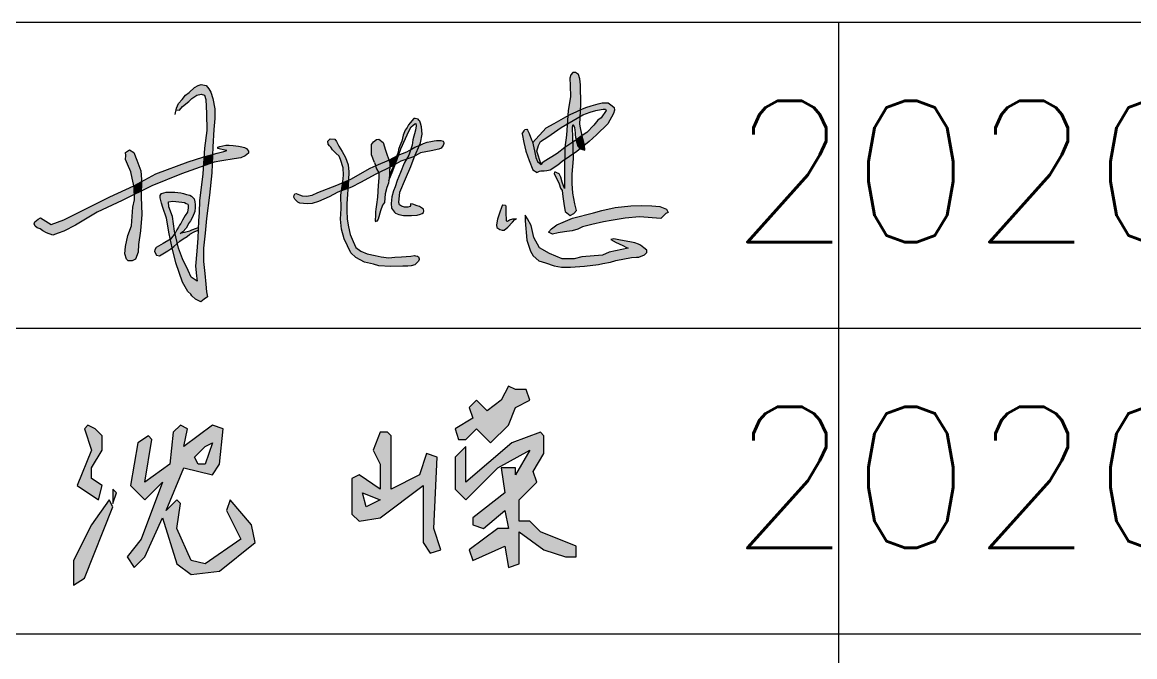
# Model space of a CAD drawing. Header units: millimetres. Extents: x 866309 to 879639, y 39442 to 44891.
# Drawn here: x 871962.21 to 871985.86, y 39487.64 to 39501.13 of the extents above; entities that cross this region are included whole.
import ezdxf
from ezdxf.enums import TextEntityAlignment as Align

# ---------------------------------------------------------------- set-up
doc = ezdxf.new("R2010")
doc.units = ezdxf.units.MM
doc.header["$LTSCALE"] = 1000
doc.header["$MEASUREMENT"] = 0
doc.layers.add('HATCH', color=8, linetype='Continuous')
doc.styles.add('ECEC_TQ', font='txt_l.shx', dxfattribs={"bigfont": 'hztxt_l.shx'})

msp = doc.modelspace()

# ---------------------------------------------------------------- hatches: boundary and pattern name
at = {"linetype": 'Continuous'}
h = msp.add_hatch(color=256, dxfattribs=at)
h.paths.add_polyline_path([(871970.733, 39491.279), (871970.733, 39490.069), (871970.884, 39489.842), (871971.111, 39489.917), (871970.96, 39490.371), (871971.035, 39491.884), (871970.808, 39491.959), (871970.657, 39491.506), (871970.052, 39491.203), (871970.052, 39492.337), (871969.977, 39492.413), (871969.825, 39492.413), (871969.674, 39492.035), (871969.825, 39491.732), (871969.825, 39491.203), (871969.372, 39491.506), (871969.22, 39491.43), (871969.22, 39490.674), (871969.372, 39490.522), (871969.825, 39490.598)])
h.paths.add_polyline_path([(871969.825, 39490.976), (871969.523, 39490.825), (871969.447, 39491.127)], flags=16)
h.paths.add_polyline_path([(871972.548, 39492.564), (871972.699, 39492.942), (871973.002, 39493.094), (871972.926, 39493.321), (871972.699, 39493.321), (871972.548, 39493.396), (871972.397, 39493.094), (871972.094, 39492.867), (871971.867, 39493.094), (871971.716, 39492.942), (871971.792, 39492.716), (871971.413, 39492.489), (871971.489, 39492.262), (871971.64, 39492.262), (871971.867, 39492.489), (871972.17, 39492.186)])
h.paths.add_polyline_path([(871973.304, 39491.959), (871973.304, 39492.337), (871973.228, 39492.413), (871972.623, 39492.186), (871971.64, 39491.354), (871971.64, 39492.111), (871971.413, 39491.884), (871971.413, 39491.203), (871971.64, 39490.976), (871972.321, 39491.657), (871973.002, 39492.035), (871972.699, 39491.506), (871972.699, 39491.657), (871972.397, 39491.657), (871972.472, 39491.127), (871971.792, 39490.598), (871971.792, 39490.447), (871972.018, 39490.371), (871972.472, 39490.749), (871972.548, 39490.371), (871972.321, 39490.371), (871971.716, 39489.917), (871971.792, 39489.691), (871972.472, 39489.993), (871972.548, 39489.539), (871972.775, 39489.615), (871972.775, 39490.296), (871973.304, 39489.917), (871973.758, 39489.766), (871973.985, 39489.766), (871973.985, 39489.993), (871973.228, 39490.296), (871973.002, 39490.522), (871972.775, 39490.522), (871972.775, 39490.976), (871973.153, 39491.354), (871973.077, 39491.581)])
h = msp.add_hatch(color=256, dxfattribs=at)
h.paths.add_polyline_path([(871963.685, 39491.43), (871963.685, 39491.657), (871963.912, 39492.035), (871963.912, 39492.337), (871963.761, 39492.489), (871963.61, 39492.564), (871963.534, 39492.489), (871963.685, 39492.035), (871963.383, 39491.279), (871963.837, 39490.976), (871963.912, 39491.279)])
h.paths.add_polyline_path([(871964.215, 39491.127), (871964.139, 39491.203), (871964.139, 39490.901)])
h.paths.add_polyline_path([(871964.139, 39490.825), (871964.063, 39490.976), (871963.685, 39490.447), (871963.307, 39489.691), (871963.307, 39489.161), (871963.534, 39489.312)])
h.paths.add_polyline_path([(871965.652, 39491.657), (871966.257, 39491.506), (871966.408, 39491.732), (871966.483, 39492.489), (871966.257, 39492.564), (871965.652, 39492.111), (871965.727, 39492.489), (871965.576, 39492.564), (871965.425, 39492.413), (871965.349, 39491.732), (871964.82, 39491.354), (871964.971, 39492.262), (871964.895, 39492.337), (871964.668, 39492.186), (871964.517, 39491.279), (871964.82, 39490.976), (871965.198, 39491.354), (871964.744, 39490.144), (871964.442, 39489.766), (871964.593, 39489.539), (871964.82, 39489.766), (871965.198, 39490.598), (871965.5, 39489.615), (871965.803, 39489.388), (871966.408, 39489.464), (871967.164, 39490.069), (871967.088, 39490.447), (871966.635, 39490.976), (871966.559, 39490.749), (871966.862, 39490.144), (871966.105, 39489.615), (871965.803, 39489.691), (871965.5, 39490.371), (871965.576, 39490.901), (871965.5, 39490.976), (871965.273, 39490.749)])
h.paths.add_polyline_path([(871965.878, 39491.884), (871966.105, 39492.111), (871966.257, 39492.186), (871966.105, 39491.732), (871965.954, 39491.732)], flags=16)
at = {"layer": 'HATCH'}
for points in [[(871974.079, 39499.795), (871974.068, 39499.925), (871974.037, 39500.016), (871973.974, 39500.058), (871973.914, 39500.058), (871973.872, 39500.013), (871973.854, 39499.936), (871973.861, 39499.785), (871973.868, 39499.543), (871973.819, 39499.252), (871973.811, 39499.141), (871973.857, 39499.168), (871974.002, 39499.227), (871974.08, 39499.264), (871974.086, 39499.381)], [(871966.287, 39498.846), (871966.308, 39499.081), (871966.305, 39499.287), (871966.265, 39499.506), (871966.223, 39499.642), (871966.183, 39499.712), (871966.126, 39499.781), (871966.014, 39499.803), (871965.95, 39499.784), (871965.875, 39499.739), (871965.76, 39499.632), (871965.683, 39499.581), (871965.611, 39499.488), (871965.536, 39499.399), (871965.493, 39499.303), (871965.485, 39499.268), (871965.558, 39499.261), (871965.623, 39499.335), (871965.754, 39499.446), (871965.822, 39499.507), (871965.923, 39499.574), (871966.02, 39499.601), (871966.088, 39499.574), (871966.115, 39499.487), (871966.128, 39499.187), (871966.135, 39498.826), (871966.091, 39498.448), (871966.079, 39498.267), (871966.257, 39498.318), (871966.263, 39498.477)], [(871974.08, 39499.264), (871974.002, 39499.227), (871973.857, 39499.168), (871973.811, 39499.141), (871973.798, 39498.965), (871974.01, 39499.087), (871974.073, 39499.128)], [(871974.793, 39499.312), (871974.754, 39499.354), (871974.666, 39499.412), (871974.614, 39499.417), (871974.537, 39499.415), (871974.456, 39499.392), (871974.31, 39499.349), (871974.196, 39499.316), (871974.107, 39499.277), (871974.08, 39499.264), (871974.073, 39499.128), (871974.126, 39499.162), (871974.282, 39499.215), (871974.408, 39499.249), (871974.516, 39499.271), (871974.562, 39499.28), (871974.611, 39499.278), (871974.628, 39499.253), (871974.517, 39499.094), (871974.45, 39499.043), (871974.363, 39498.94), (871974.215, 39498.782), (871974.114, 39498.722), (871974.128, 39498.652), (871974.166, 39498.514), (871974.261, 39498.591), (871974.419, 39498.736), (871974.66, 39498.965), (871974.784, 39499.188), (871974.8, 39499.258)], [(871970.357, 39498.653), (871970.43, 39498.814), (871970.479, 39498.904), (871970.515, 39498.935), (871970.557, 39498.971), (871970.582, 39498.975), (871970.59, 39498.927), (871970.571, 39498.834), (871970.519, 39498.627), (871970.505, 39498.512), (871970.475, 39498.424), (871970.489, 39498.432), (871970.559, 39498.472), (871970.656, 39498.513), (871970.68, 39498.566), (871970.717, 39498.752), (871970.701, 39498.907), (871970.682, 39498.979), (871970.665, 39499.024), (871970.647, 39499.049), (871970.627, 39499.064), (871970.566, 39499.081), (871970.535, 39499.081), (871970.458, 39498.993), (871970.426, 39498.944), (871970.393, 39498.891), (871970.355, 39498.833), (871970.313, 39498.726), (871970.284, 39498.597), (871970.241, 39498.502), (871970.211, 39498.426), (871970.206, 39498.369), (871970.174, 39498.29), (871970.202, 39498.305), (871970.221, 39498.312), (871970.264, 39498.435)], [(871973.384, 39498.695), (871973.667, 39498.889), (871973.798, 39498.965), (871973.811, 39499.141), (871973.768, 39499.116), (871973.522, 39498.977), (871973.347, 39498.88), (871973.063, 39498.561), (871973.102, 39498.392), (871973.13, 39498.251), (871973.164, 39498.165), (871973.241, 39498.105), (871973.153, 39498.389), (871973.186, 39498.505), (871973.231, 39498.594)], [(871974.073, 39499.128), (871974.01, 39499.087), (871973.798, 39498.965), (871973.781, 39498.725), (871973.745, 39498.462), (871973.919, 39498.579), (871973.915, 39498.691), (871973.91, 39498.873), (871973.912, 39498.906), (871973.927, 39498.953), (871973.955, 39498.888), (871973.968, 39498.777), (871973.97, 39498.747), (871973.977, 39498.674), (871973.992, 39498.632), (871974.114, 39498.722), (871974.082, 39498.883), (871974.065, 39498.96)], [(871973.057, 39498.589), (871973.041, 39498.628), (871972.986, 39498.763), (871972.95, 39498.833), (871972.942, 39498.856), (871972.899, 39498.848), (871972.883, 39498.817), (871972.841, 39498.759), (871972.873, 39498.572), (871972.916, 39498.39), (871972.988, 39498.191), (871973.069, 39497.989), (871973.156, 39497.932), (871973.198, 39497.957), (871973.234, 39497.963), (871973.259, 39497.964), (871973.31, 39497.964), (871973.364, 39497.966), (871973.436, 39497.985), (871973.597, 39498.09), (871973.691, 39498.167), (871973.744, 39498.204), (871973.745, 39498.462), (871973.587, 39498.34), (871973.468, 39498.265), (871973.398, 39498.222), (871973.342, 39498.191), (871973.268, 39498.138), (871973.241, 39498.105), (871973.164, 39498.165), (871973.13, 39498.251), (871973.102, 39498.392)], [(871969.14, 39498.098), (871969.088, 39498.256), (871969.014, 39498.377), (871968.944, 39498.492), (871968.897, 39498.596), (871968.855, 39498.645), (871968.759, 39498.649), (871968.706, 39498.6), (871968.716, 39498.534), (871968.746, 39498.5), (871968.774, 39498.47), (871968.811, 39498.417), (871968.881, 39498.346), (871968.947, 39498.283), (871968.978, 39498.209), (871969.032, 39498.032), (871969.045, 39497.88), (871969.025, 39497.736), (871969.022, 39497.716), (871969.15, 39497.771), (871969.154, 39497.95)], [(871969.934, 39498.412), (871969.882, 39498.568), (871969.79, 39498.644), (871969.746, 39498.632), (871969.682, 39498.584), (871969.637, 39498.532), (871969.637, 39498.448), (871969.637, 39498.308), (871969.702, 39498.147), (871969.725, 39498.08), (871969.735, 39498.085), (871970.005, 39498.2)], [(871971.067, 39498.427), (871971.115, 39498.452), (871971.136, 39498.474), (871971.158, 39498.509), (871971.173, 39498.547), (871971.172, 39498.575), (871971.169, 39498.586), (871971.159, 39498.6), (871971.112, 39498.615), (871971.019, 39498.615), (871970.969, 39498.608), (871970.899, 39498.595), (871970.822, 39498.578), (871970.745, 39498.552), (871970.669, 39498.518), (871970.656, 39498.513), (871970.553, 39498.281), (871970.681, 39498.349), (871970.908, 39498.393)], [(871973.919, 39498.579), (871973.745, 39498.462), (871973.744, 39498.204), (871973.926, 39498.328)], [(871974.023, 39498.497), (871973.99, 39498.613), (871973.992, 39498.632), (871973.936, 39498.591), (871973.919, 39498.579), (871973.926, 39498.328), (871974.003, 39498.382), (871974.072, 39498.437)], [(871974.128, 39498.652), (871974.114, 39498.722), (871974.114, 39498.722), (871973.992, 39498.632), (871973.99, 39498.613), (871974.023, 39498.497), (871974.072, 39498.437), (871974.166, 39498.514)], [(871964.737, 39497.971), (871964.653, 39498.193), (871964.583, 39498.359), (871964.495, 39498.416), (871964.412, 39498.36), (871964.418, 39498.296), (871964.407, 39498.208), (871964.45, 39498.109), (871964.524, 39497.945), (871964.554, 39497.811), (871964.589, 39497.647), (871964.749, 39497.736), (871964.75, 39497.786)], [(871966.257, 39498.318), (871966.079, 39498.267), (871966.065, 39498.07), (871966.25, 39498.134)], [(871966.949, 39498.29), (871967.024, 39498.342), (871967.026, 39498.385), (871966.982, 39498.443), (871966.937, 39498.465), (871966.879, 39498.48), (871966.811, 39498.496), (871966.696, 39498.509), (871966.615, 39498.513), (871966.539, 39498.513), (871966.479, 39498.502), (871966.417, 39498.49), (871966.37, 39498.469), (871966.374, 39498.445), (871966.426, 39498.432), (871966.494, 39498.416), (871966.564, 39498.401), (871966.502, 39498.383), (871966.36, 39498.348), (871966.257, 39498.318), (871966.25, 39498.134), (871966.296, 39498.15), (871966.459, 39498.183), (871966.716, 39498.226), (871966.859, 39498.243)], [(871970.221, 39498.312), (871970.202, 39498.305), (871970.174, 39498.29), (871970.111, 39498.088), (871970.143, 39498.107), (871970.186, 39498.215)], [(871970.433, 39498.303), (871970.475, 39498.424), (871970.385, 39498.375), (871970.221, 39498.312), (871970.186, 39498.215), (871970.143, 39498.107), (871970.263, 39498.175), (871970.383, 39498.217)], [(871970.656, 39498.513), (871970.559, 39498.472), (871970.489, 39498.432), (871970.475, 39498.424), (871970.433, 39498.303), (871970.383, 39498.217), (871970.53, 39498.269), (871970.553, 39498.281)], [(871973.929, 39498.222), (871973.926, 39498.328), (871973.744, 39498.204), (871973.742, 39497.936), (871973.741, 39497.722), (871973.742, 39497.592), (871973.689, 39497.726), (871973.661, 39497.832), (871973.626, 39497.908), (871973.578, 39497.927), (871973.551, 39497.939), (871973.53, 39497.941), (871973.522, 39497.912), (871973.538, 39497.866), (871973.597, 39497.754), (871973.624, 39497.695), (871973.654, 39497.6), (871973.688, 39497.549), (871973.704, 39497.423), (871973.732, 39497.224), (871973.755, 39497.107), (871973.86, 39497.022), (871973.94, 39497.059), (871973.995, 39497.123), (871973.961, 39497.269), (871973.915, 39497.498), (871973.904, 39497.697), (871973.904, 39497.899)], [(871974.166, 39498.514), (871974.072, 39498.437), (871974.17, 39498.406)], [(871965.598, 39497.908), (871966.065, 39498.07), (871966.079, 39498.267), (871966.05, 39498.259), (871965.743, 39498.158), (871965.053, 39497.904), (871964.749, 39497.736), (871964.746, 39497.541), (871964.969, 39497.652)], [(871965.536, 39496.324), (871965.512, 39496.429), (871965.436, 39496.364), (871965.403, 39496.336), (871965.404, 39496.334), (871965.479, 39496.016), (871965.623, 39495.604), (871965.732, 39495.405), (871965.794, 39495.351), (871965.82, 39495.311), (871965.897, 39495.242), (871966.007, 39495.186), (871966.045, 39495.212), (871966.08, 39495.244), (871966.153, 39495.289), (871966.131, 39495.399), (871966.114, 39495.559), (871966.095, 39495.787), (871966.067, 39496.04), (871966.07, 39496.325), (871966.099, 39496.647), (871966.127, 39496.956), (871966.196, 39497.45), (871966.241, 39497.926), (871966.25, 39498.134), (871966.065, 39498.07), (871966.054, 39497.908), (871965.98, 39497.331), (871965.973, 39497.087), (871965.963, 39496.905), (871965.943, 39496.54), (871965.923, 39496.261), (871965.9, 39495.94), (871965.919, 39495.739), (871965.933, 39495.621), (871965.806, 39495.711), (871965.741, 39495.852), (871965.621, 39496.1)], [(871969.727, 39497.897), (871969.79, 39497.927), (871969.747, 39498.014), (871969.725, 39498.08), (871969.608, 39498.023), (871969.196, 39497.79), (871969.15, 39497.771), (871969.138, 39497.598), (871969.209, 39497.625), (871969.406, 39497.723)], [(871970.026, 39498.138), (871970.005, 39498.2), (871969.735, 39498.085), (871969.725, 39498.08), (871969.747, 39498.014), (871969.79, 39497.927), (871970.023, 39498.041)], [(871970.174, 39498.29), (871970.018, 39498.205), (871970.005, 39498.2), (871970.026, 39498.138), (871970.023, 39498.041), (871970.06, 39498.06), (871970.111, 39498.088)], [(871970.143, 39498.107), (871970.111, 39498.088), (871970.038, 39497.924), (871970.017, 39497.86), (871970.005, 39497.766), (871970.088, 39497.966)], [(871970.477, 39498.058), (871970.541, 39498.254), (871970.553, 39498.281), (871970.53, 39498.269), (871970.383, 39498.217), (871970.335, 39498.135), (871970.257, 39497.936), (871970.186, 39497.767), (871970.142, 39497.63), (871970.107, 39497.543), (871970.068, 39497.415), (871970.052, 39497.273), (871970.061, 39497.178), (871970.128, 39497.092), (871970.149, 39497.067), (871970.217, 39497.04), (871970.316, 39497.023), (871970.382, 39497.021), (871970.49, 39497.021), (871970.608, 39497.025), (871970.679, 39497.048), (871970.714, 39497.064), (871970.744, 39497.084), (871970.749, 39497.115), (871970.741, 39497.153), (871970.659, 39497.209), (871970.61, 39497.228), (871970.516, 39497.263), (871970.465, 39497.271), (871970.465, 39497.232), (871970.462, 39497.208), (871970.41, 39497.194), (871970.342, 39497.197), (871970.272, 39497.216), (871970.234, 39497.245), (871970.218, 39497.296), (871970.242, 39497.516), (871970.36, 39497.802)], [(871970.018, 39497.875), (871970.023, 39498.041), (871969.79, 39497.927), (871969.796, 39497.819), (871969.781, 39497.661), (871969.766, 39497.409), (871969.741, 39497.257), (871969.733, 39497.154), (871969.722, 39497.095), (871969.72, 39497.045), (871969.72, 39497.001), (871969.714, 39496.944), (871969.714, 39496.915), (871969.719, 39496.903), (871969.727, 39496.896), (871969.753, 39496.897), (871969.782, 39496.941), (871969.832, 39497.122), (871969.874, 39497.242), (871969.914, 39497.298), (871969.926, 39497.478), (871969.966, 39497.614), (871969.998, 39497.707)], [(871963.805, 39497.093), (871964.337, 39497.338), (871964.598, 39497.468), (871964.594, 39497.624), (871964.589, 39497.647), (871964.078, 39497.415), (871963.098, 39496.931), (871962.829, 39496.829), (871962.605, 39496.967), (871962.553, 39496.944), (871962.518, 39496.917), (871962.483, 39496.882), (871962.464, 39496.845), (871962.489, 39496.792), (871962.528, 39496.761), (871962.594, 39496.734), (871962.654, 39496.695), (871962.73, 39496.651), (871962.864, 39496.604), (871962.976, 39496.641), (871963.095, 39496.684), (871963.349, 39496.816)], [(871964.749, 39497.736), (871964.589, 39497.647), (871964.594, 39497.624), (871964.598, 39497.468), (871964.746, 39497.541)], [(871968.92, 39497.516), (871968.999, 39497.546), (871969.022, 39497.716), (871968.902, 39497.665), (871968.499, 39497.51), (871968.375, 39497.451), (871968.257, 39497.43), (871968.165, 39497.439), (871968.104, 39497.456), (871968.038, 39497.489), (871968.011, 39497.48), (871967.991, 39497.454), (871967.988, 39497.411), (871968.011, 39497.369), (871968.042, 39497.333), (871968.072, 39497.305), (871968.117, 39497.283), (871968.195, 39497.274), (871968.286, 39497.267), (871968.374, 39497.274), (871968.51, 39497.321), (871968.737, 39497.416)], [(871969.15, 39497.771), (871969.022, 39497.716), (871968.999, 39497.546), (871969.138, 39497.598)], [(871964.759, 39497.041), (871964.743, 39497.416), (871964.746, 39497.541), (871964.598, 39497.468), (871964.601, 39497.353), (871964.563, 39497.195), (871964.538, 39496.797), (871964.459, 39496.592), (871964.407, 39496.36), (871964.398, 39496.202), (871964.432, 39496.089), (871964.464, 39496.058), (871964.549, 39496.058), (871964.624, 39496.094), (871964.68, 39496.238), (871964.685, 39496.407), (871964.725, 39496.691)], [(871965.811, 39497.428), (871965.774, 39497.452), (871965.704, 39497.469), (871965.639, 39497.489), (871965.582, 39497.502), (871965.518, 39497.512), (871965.457, 39497.519), (871965.36, 39497.519), (871965.275, 39497.519), (871965.171, 39497.489), (871965.144, 39497.448), (871965.144, 39497.398), (871965.174, 39497.283), (871965.204, 39497.189), (871965.282, 39496.963), (871965.339, 39496.633), (871965.364, 39496.517), (871965.462, 39496.642), (871965.451, 39496.685), (871965.406, 39496.996), (871965.332, 39497.207), (871965.323, 39497.307), (871965.414, 39497.322), (871965.606, 39497.305), (871965.66, 39497.298), (871965.701, 39497.278), (871965.732, 39497.263), (871965.743, 39497.229), (871965.743, 39497.185), (871965.725, 39497.092), (871965.677, 39497.018), (871965.621, 39496.918), (871965.582, 39496.853), (871965.56, 39496.816), (871965.532, 39496.772), (871965.499, 39496.712), (871965.462, 39496.642), (871965.512, 39496.429), (871965.566, 39496.477), (871965.638, 39496.524), (871965.719, 39496.574), (871965.779, 39496.62), (871965.871, 39496.67), (871965.952, 39496.707), (871965.955, 39496.763), (871965.919, 39496.752), (871965.816, 39496.713), (871965.773, 39496.696), (871965.662, 39496.665), (871965.597, 39496.651), (871965.626, 39496.673), (871965.697, 39496.754), (871965.724, 39496.798), (871965.751, 39496.852), (871965.788, 39496.906), (871965.835, 39496.983), (871965.879, 39497.108), (871965.886, 39497.192), (871965.886, 39497.256), (871965.882, 39497.307), (871965.865, 39497.371)], [(871969.112, 39497.124), (871969.114, 39497.265), (871969.129, 39497.471), (871969.138, 39497.598), (871968.999, 39497.546), (871968.986, 39497.451), (871968.992, 39497.167), (871968.982, 39496.943), (871969.003, 39496.733), (871969.06, 39496.526), (871969.129, 39496.377), (871969.195, 39496.23), (871969.307, 39496.124), (871969.489, 39496.027), (871969.682, 39495.986), (871969.793, 39495.951), (871970.038, 39495.936), (871970.305, 39495.943), (871970.409, 39495.944), (871970.484, 39495.95), (871970.562, 39495.973), (871970.634, 39496.05), (871970.652, 39496.086), (871970.652, 39496.102), (871970.64, 39496.14), (871970.612, 39496.154), (871970.576, 39496.166), (871970.548, 39496.172), (871970.477, 39496.159), (871970.273, 39496.145), (871970.13, 39496.133), (871970.007, 39496.122), (871969.842, 39496.141), (871969.719, 39496.167), (871969.547, 39496.208), (871969.409, 39496.264), (871969.308, 39496.342), (871969.247, 39496.469), (871969.185, 39496.616), (871969.148, 39496.779), (871969.118, 39496.939)], [(871972.631, 39496.875), (871972.681, 39496.935), (871972.699, 39496.946), (871972.641, 39496.95), (871972.568, 39496.925), (871972.528, 39496.9), (871972.5, 39496.905), (871972.498, 39496.932), (871972.498, 39496.97), (871972.493, 39497.028), (871972.493, 39497.07), (871972.493, 39497.131), (871972.49, 39497.166), (871972.49, 39497.211), (871972.485, 39497.241), (871972.42, 39497.246), (871972.4, 39497.193), (871972.362, 39497.093), (871972.317, 39496.942), (871972.302, 39496.862), (871972.292, 39496.814), (871972.299, 39496.764), (871972.367, 39496.722), (871972.417, 39496.707), (871972.458, 39496.709), (871972.538, 39496.772)], [(871974.32, 39496.827), (871974.569, 39496.883), (871974.732, 39496.914), (871975.031, 39496.965), (871975.336, 39496.995), (871975.789, 39496.957), (871975.822, 39496.99), (871975.896, 39497.059), (871975.942, 39497.087), (871975.909, 39497.158), (871975.769, 39497.212), (871975.593, 39497.224), (871975.372, 39497.229), (871975.148, 39497.222), (871974.814, 39497.191), (871974.531, 39497.123), (871974.358, 39497.079), (871973.907, 39496.962), (871973.711, 39496.878), (871973.579, 39496.822), (871973.462, 39496.738), (871973.399, 39496.667), (871973.483, 39496.626), (871973.605, 39496.654), (871973.645, 39496.657), (871973.791, 39496.677), (871973.902, 39496.695), (871974.022, 39496.731), (871974.119, 39496.776)], [(871973.029, 39496.811), (871972.953, 39496.951), (871972.902, 39497.025), (871972.905, 39496.907), (871972.94, 39496.495), (871973.015, 39496.259), (871973.075, 39496.161), (871973.196, 39496.056), (871973.337, 39496.016), (871973.522, 39495.947), (871973.677, 39495.921), (871973.867, 39495.919), (871974.163, 39495.943), (871974.464, 39495.977), (871974.553, 39495.997), (871974.716, 39496.031), (871974.829, 39496.062), (871975.165, 39496.124), (871975.271, 39496.132), (871975.322, 39496.132), (871975.443, 39496.185), (871975.489, 39496.233), (871975.491, 39496.282), (871975.429, 39496.332), (871975.358, 39496.386), (871975.312, 39496.414), (871975.235, 39496.441), (871975.128, 39496.463), (871974.929, 39496.495), (871974.786, 39496.521), (871974.726, 39496.507), (871974.84, 39496.443), (871974.884, 39496.425), (871974.997, 39496.378), (871975.046, 39496.348), (871975.09, 39496.326), (871974.69, 39496.239), (871974.544, 39496.18), (871974.11, 39496.14), (871973.948, 39496.101), (871973.691, 39496.101), (871973.423, 39496.211), (871973.21, 39496.33), (871973.088, 39496.552)], [(871965.403, 39496.336), (871965.364, 39496.517), (871965.208, 39496.422), (871965.06, 39496.338), (871965.032, 39496.292), (871965.023, 39496.255), (871965.069, 39496.177), (871965.13, 39496.166), (871965.238, 39496.225), (871965.312, 39496.27), (871965.373, 39496.309)], [(871965.462, 39496.642), (871965.364, 39496.517), (871965.403, 39496.336), (871965.436, 39496.364), (871965.512, 39496.429)]]:
    msp.add_hatch(color=256, dxfattribs=at).paths.add_polyline_path(points)

# ---------------------------------------------------------------- linework, layer by layer
for p, q in [((871944.569, 39501.127), (872054.569, 39501.127)), ((871979.569, 39468.627), (871979.569, 39501.127)), ((871944.569, 39494.627), (871999.569, 39494.627)), ((871944.569, 39488.127), (871999.569, 39488.127))]:
    msp.add_line(p, q)
for points in [[(871973.99, 39498.613), (871974.023, 39498.497), (871974.072, 39498.437), (871974.17, 39498.406), (871974.166, 39498.514), (871974.128, 39498.652), (871974.082, 39498.883), (871974.065, 39498.96), (871974.086, 39499.381), (871974.079, 39499.795), (871974.068, 39499.925), (871974.037, 39500.016), (871973.974, 39500.058), (871973.914, 39500.058), (871973.872, 39500.013), (871973.854, 39499.936), (871973.861, 39499.785), (871973.868, 39499.543), (871973.819, 39499.252), (871973.781, 39498.725), (871973.745, 39498.462), (871973.742, 39497.936), (871973.741, 39497.722), (871973.742, 39497.592), (871973.689, 39497.726), (871973.661, 39497.832), (871973.626, 39497.908)], [(871965.461, 39499.17), (871965.493, 39499.303), (871965.536, 39499.399), (871965.611, 39499.488), (871965.683, 39499.581), (871965.76, 39499.632), (871965.875, 39499.739), (871965.95, 39499.784), (871966.014, 39499.803), (871966.126, 39499.781), (871966.183, 39499.712), (871966.223, 39499.642), (871966.265, 39499.506), (871966.305, 39499.287), (871966.308, 39499.081), (871966.287, 39498.846), (871966.263, 39498.477), (871966.241, 39497.926), (871966.196, 39497.45), (871966.127, 39496.956), (871966.099, 39496.647), (871966.07, 39496.325), (871966.067, 39496.04), (871966.095, 39495.787), (871966.114, 39495.559), (871966.131, 39495.399), (871966.153, 39495.289), (871966.08, 39495.244), (871966.045, 39495.212), (871966.007, 39495.186), (871965.897, 39495.242), (871965.82, 39495.311), (871965.794, 39495.351), (871965.732, 39495.405), (871965.623, 39495.604), (871965.479, 39496.016), (871965.404, 39496.334), (871965.339, 39496.633), (871965.282, 39496.963), (871965.204, 39497.189), (871965.174, 39497.283), (871965.144, 39497.398), (871965.144, 39497.448), (871965.171, 39497.489), (871965.171, 39497.489), (871965.275, 39497.519), (871965.36, 39497.519), (871965.36, 39497.519), (871965.457, 39497.519), (871965.518, 39497.512), (871965.582, 39497.502), (871965.639, 39497.489), (871965.704, 39497.469), (871965.774, 39497.452), (871965.811, 39497.428), (871965.865, 39497.371), (871965.882, 39497.307), (871965.886, 39497.256), (871965.886, 39497.192), (871965.879, 39497.108), (871965.835, 39496.983), (871965.788, 39496.906), (871965.751, 39496.852), (871965.724, 39496.798), (871965.697, 39496.754), (871965.697, 39496.754), (871965.626, 39496.673), (871965.569, 39496.63)], [(871965.485, 39499.268), (871965.558, 39499.261), (871965.558, 39499.261), (871965.623, 39499.335), (871965.754, 39499.446), (871965.822, 39499.507), (871965.923, 39499.574), (871966.02, 39499.601), (871966.02, 39499.601), (871966.088, 39499.574), (871966.115, 39499.487), (871966.128, 39499.187), (871966.135, 39498.826), (871966.091, 39498.448), (871966.054, 39497.908), (871965.98, 39497.331), (871965.973, 39497.087), (871965.963, 39496.905), (871965.943, 39496.54), (871965.923, 39496.261), (871965.9, 39495.94), (871965.919, 39495.739), (871965.933, 39495.621), (871965.933, 39495.621), (871965.806, 39495.711), (871965.741, 39495.852), (871965.621, 39496.1), (871965.536, 39496.324), (871965.451, 39496.685), (871965.406, 39496.996), (871965.332, 39497.207), (871965.323, 39497.307), (871965.323, 39497.307), (871965.414, 39497.322), (871965.606, 39497.305), (871965.606, 39497.305), (871965.66, 39497.298), (871965.701, 39497.278), (871965.732, 39497.263), (871965.743, 39497.229), (871965.743, 39497.185), (871965.725, 39497.092), (871965.677, 39497.018), (871965.621, 39496.918), (871965.582, 39496.853), (871965.56, 39496.816), (871965.532, 39496.772), (871965.499, 39496.712), (871965.462, 39496.642), (871965.364, 39496.517), (871965.208, 39496.422), (871965.06, 39496.338), (871965.032, 39496.292), (871965.023, 39496.255), (871965.069, 39496.177), (871965.13, 39496.166), (871965.238, 39496.225), (871965.312, 39496.27), (871965.373, 39496.309), (871965.436, 39496.364), (871965.566, 39496.477), (871965.638, 39496.524), (871965.719, 39496.574), (871965.779, 39496.62), (871965.871, 39496.67), (871965.952, 39496.707)], [(871972.841, 39498.759), (871972.883, 39498.817), (871972.899, 39498.848), (871972.899, 39498.848), (871972.942, 39498.856), (871972.95, 39498.833), (871972.986, 39498.763), (871973.041, 39498.628), (871973.057, 39498.589), (871973.102, 39498.392), (871973.13, 39498.251), (871973.164, 39498.165), (871973.241, 39498.105), (871973.153, 39498.389), (871973.186, 39498.505), (871973.231, 39498.594), (871973.384, 39498.695), (871973.667, 39498.889), (871974.01, 39499.087), (871974.126, 39499.162), (871974.282, 39499.215), (871974.408, 39499.249), (871974.516, 39499.271), (871974.562, 39499.28), (871974.611, 39499.278), (871974.628, 39499.253), (871974.517, 39499.094), (871974.45, 39499.043), (871974.363, 39498.94), (871974.215, 39498.782), (871974.114, 39498.722), (871973.936, 39498.591), (871973.745, 39498.462), (871973.587, 39498.34), (871973.468, 39498.265), (871973.398, 39498.222), (871973.342, 39498.191), (871973.268, 39498.138), (871973.241, 39498.105)], [(871973.063, 39498.561), (871973.347, 39498.88), (871973.522, 39498.977), (871973.768, 39499.116), (871973.857, 39499.168), (871974.002, 39499.227), (871974.107, 39499.277), (871974.196, 39499.316), (871974.31, 39499.349), (871974.456, 39499.392), (871974.537, 39499.415), (871974.614, 39499.417), (871974.666, 39499.412), (871974.754, 39499.354), (871974.793, 39499.312), (871974.8, 39499.258), (871974.784, 39499.188), (871974.66, 39498.965), (871974.419, 39498.736), (871974.261, 39498.591), (871974.003, 39498.382), (871973.691, 39498.167), (871973.597, 39498.09), (871973.436, 39497.985), (871973.364, 39497.966), (871973.31, 39497.964), (871973.259, 39497.964), (871973.234, 39497.963), (871973.198, 39497.957), (871973.156, 39497.932)], [(871970.005, 39497.766), (871970.088, 39497.966), (871970.186, 39498.215), (871970.264, 39498.435), (871970.357, 39498.653), (871970.43, 39498.814), (871970.479, 39498.904), (871970.515, 39498.935), (871970.557, 39498.971), (871970.582, 39498.975), (871970.59, 39498.927), (871970.571, 39498.834), (871970.519, 39498.627), (871970.505, 39498.512), (871970.433, 39498.303), (871970.335, 39498.135), (871970.257, 39497.936), (871970.186, 39497.767), (871970.142, 39497.63), (871970.107, 39497.543), (871970.068, 39497.415), (871970.052, 39497.273), (871970.061, 39497.178), (871970.128, 39497.092), (871970.149, 39497.067), (871970.217, 39497.04), (871970.316, 39497.023), (871970.382, 39497.021), (871970.49, 39497.021), (871970.608, 39497.025), (871970.679, 39497.048), (871970.714, 39497.064), (871970.744, 39497.084), (871970.749, 39497.115), (871970.741, 39497.153), (871970.659, 39497.209), (871970.61, 39497.228), (871970.516, 39497.263), (871970.465, 39497.271), (871970.465, 39497.232), (871970.462, 39497.208), (871970.41, 39497.194), (871970.342, 39497.197), (871970.272, 39497.216), (871970.234, 39497.245), (871970.218, 39497.296), (871970.242, 39497.516), (871970.36, 39497.802), (871970.477, 39498.058), (871970.541, 39498.254), (871970.68, 39498.566), (871970.717, 39498.752), (871970.701, 39498.907), (871970.682, 39498.979), (871970.665, 39499.024), (871970.647, 39499.049), (871970.627, 39499.064), (871970.566, 39499.081), (871970.535, 39499.081), (871970.458, 39498.993), (871970.426, 39498.944), (871970.393, 39498.891), (871970.355, 39498.833), (871970.313, 39498.726), (871970.284, 39498.597), (871970.241, 39498.502), (871970.211, 39498.426), (871970.206, 39498.369)], [(871973.626, 39497.908), (871973.578, 39497.927), (871973.551, 39497.939), (871973.53, 39497.941), (871973.522, 39497.912), (871973.538, 39497.866), (871973.597, 39497.754), (871973.624, 39497.695), (871973.654, 39497.6), (871973.688, 39497.549), (871973.704, 39497.423), (871973.732, 39497.224), (871973.755, 39497.107), (871973.86, 39497.022), (871973.94, 39497.059), (871973.995, 39497.123), (871973.995, 39497.123), (871973.961, 39497.269), (871973.915, 39497.498), (871973.904, 39497.697), (871973.904, 39497.899), (871973.929, 39498.222), (871973.915, 39498.691), (871973.91, 39498.873), (871973.912, 39498.906), (871973.927, 39498.953), (871973.927, 39498.953), (871973.955, 39498.888), (871973.968, 39498.777), (871973.97, 39498.747), (871973.977, 39498.674), (871973.992, 39498.632), (871973.99, 39498.613)], [(871971.159, 39498.6), (871971.169, 39498.586), (871971.172, 39498.575), (871971.173, 39498.547), (871971.158, 39498.509), (871971.136, 39498.474), (871971.115, 39498.452), (871971.067, 39498.427), (871970.908, 39498.393), (871970.681, 39498.349), (871970.53, 39498.269), (871970.263, 39498.175), (871970.06, 39498.06), (871969.727, 39497.897), (871969.406, 39497.723), (871969.209, 39497.625), (871968.92, 39497.516), (871968.737, 39497.416), (871968.51, 39497.321), (871968.374, 39497.274), (871968.286, 39497.267), (871968.195, 39497.274), (871968.117, 39497.283), (871968.072, 39497.305), (871968.042, 39497.333), (871968.011, 39497.369), (871967.988, 39497.411), (871967.991, 39497.454), (871968.011, 39497.48), (871968.038, 39497.489)], [(871968.038, 39497.489), (871968.104, 39497.456), (871968.165, 39497.439), (871968.257, 39497.43), (871968.375, 39497.451), (871968.499, 39497.51), (871968.902, 39497.665), (871969.196, 39497.79), (871969.608, 39498.023), (871969.735, 39498.085), (871970.018, 39498.205), (871970.202, 39498.305), (871970.385, 39498.375), (871970.489, 39498.432), (871970.559, 39498.472), (871970.669, 39498.518), (871970.745, 39498.552), (871970.822, 39498.578), (871970.899, 39498.595), (871970.969, 39498.608), (871971.019, 39498.615), (871971.112, 39498.615), (871971.112, 39498.615), (871971.159, 39498.6)], [(871968.716, 39498.534), (871968.706, 39498.6), (871968.759, 39498.649), (871968.855, 39498.645), (871968.897, 39498.596), (871968.944, 39498.492), (871969.014, 39498.377), (871969.088, 39498.256), (871969.14, 39498.098), (871969.154, 39497.95), (871969.15, 39497.771), (871969.129, 39497.471), (871969.114, 39497.265), (871969.112, 39497.124), (871969.118, 39496.939), (871969.148, 39496.779), (871969.185, 39496.616), (871969.247, 39496.469), (871969.308, 39496.342), (871969.409, 39496.264), (871969.547, 39496.208), (871969.719, 39496.167), (871969.842, 39496.141), (871970.007, 39496.122), (871970.13, 39496.133), (871970.273, 39496.145), (871970.477, 39496.159), (871970.548, 39496.172), (871970.576, 39496.166), (871970.612, 39496.154), (871970.64, 39496.14), (871970.652, 39496.102), (871970.652, 39496.086), (871970.634, 39496.05), (871970.562, 39495.973), (871970.484, 39495.95), (871970.409, 39495.944), (871970.305, 39495.943), (871970.038, 39495.936), (871969.793, 39495.951), (871969.682, 39495.986), (871969.489, 39496.027), (871969.307, 39496.124), (871969.195, 39496.23), (871969.129, 39496.377), (871969.06, 39496.526), (871969.003, 39496.733), (871968.982, 39496.943), (871968.992, 39497.167), (871968.986, 39497.451), (871969.025, 39497.736), (871969.045, 39497.88), (871969.032, 39498.032), (871968.978, 39498.209), (871968.947, 39498.283), (871968.881, 39498.346), (871968.811, 39498.417), (871968.774, 39498.47), (871968.746, 39498.5), (871968.716, 39498.534)], [(871969.702, 39498.147), (871969.637, 39498.308), (871969.637, 39498.448), (871969.637, 39498.532), (871969.682, 39498.584), (871969.746, 39498.632), (871969.79, 39498.644), (871969.882, 39498.568), (871969.934, 39498.412), (871970.026, 39498.138), (871970.018, 39497.875), (871969.998, 39497.707), (871969.966, 39497.614), (871969.926, 39497.478), (871969.914, 39497.298), (871969.874, 39497.242), (871969.832, 39497.122), (871969.782, 39496.941), (871969.753, 39496.897), (871969.727, 39496.896)], [(871972.841, 39498.759), (871972.873, 39498.572), (871972.916, 39498.39), (871972.988, 39498.191), (871973.069, 39497.989), (871973.156, 39497.932)], [(871962.605, 39496.967), (871962.829, 39496.829), (871963.098, 39496.931), (871964.078, 39497.415), (871964.589, 39497.647), (871965.053, 39497.904), (871965.743, 39498.158), (871966.05, 39498.259), (871966.36, 39498.348), (871966.502, 39498.383), (871966.564, 39498.401), (871966.494, 39498.416), (871966.426, 39498.432), (871966.374, 39498.445), (871966.374, 39498.445), (871966.37, 39498.469), (871966.417, 39498.49), (871966.479, 39498.502), (871966.539, 39498.513), (871966.615, 39498.513), (871966.696, 39498.509), (871966.811, 39498.496), (871966.879, 39498.48), (871966.937, 39498.465), (871966.982, 39498.443), (871967.026, 39498.385), (871967.024, 39498.342), (871966.949, 39498.29), (871966.859, 39498.243), (871966.716, 39498.226), (871966.459, 39498.183), (871966.296, 39498.15), (871965.598, 39497.908), (871964.969, 39497.652), (871964.337, 39497.338), (871963.805, 39497.093), (871963.349, 39496.816), (871963.095, 39496.684), (871962.976, 39496.641), (871962.864, 39496.604), (871962.73, 39496.651), (871962.654, 39496.695), (871962.594, 39496.734), (871962.528, 39496.761), (871962.489, 39496.792), (871962.464, 39496.845), (871962.483, 39496.882), (871962.518, 39496.917), (871962.553, 39496.944), (871962.605, 39496.967)], [(871964.412, 39498.36), (871964.495, 39498.416), (871964.583, 39498.359), (871964.653, 39498.193), (871964.737, 39497.971), (871964.75, 39497.786), (871964.743, 39497.416), (871964.759, 39497.041), (871964.725, 39496.691), (871964.685, 39496.407), (871964.68, 39496.238), (871964.624, 39496.094), (871964.549, 39496.058), (871964.464, 39496.058), (871964.432, 39496.089), (871964.398, 39496.202), (871964.407, 39496.36), (871964.459, 39496.592), (871964.538, 39496.797), (871964.563, 39497.195), (871964.601, 39497.353), (871964.594, 39497.624), (871964.554, 39497.811), (871964.524, 39497.945), (871964.45, 39498.109), (871964.407, 39498.208), (871964.418, 39498.296), (871964.412, 39498.36)], [(871970.206, 39498.369), (871970.174, 39498.29), (871970.111, 39498.088), (871970.038, 39497.924), (871970.017, 39497.86)], [(871969.702, 39498.147), (871969.747, 39498.014), (871969.79, 39497.927), (871969.796, 39497.819), (871969.781, 39497.661), (871969.766, 39497.409), (871969.741, 39497.257), (871969.733, 39497.154), (871969.722, 39497.095), (871969.72, 39497.045), (871969.72, 39497.001), (871969.714, 39496.944), (871969.714, 39496.915)], [(871972.42, 39497.246), (871972.4, 39497.193), (871972.362, 39497.093), (871972.317, 39496.942), (871972.302, 39496.862), (871972.292, 39496.814), (871972.299, 39496.764), (871972.299, 39496.764), (871972.367, 39496.722), (871972.417, 39496.707), (871972.458, 39496.709), (871972.538, 39496.772), (871972.631, 39496.875), (871972.681, 39496.935), (871972.716, 39496.957)], [(871972.42, 39497.246), (871972.485, 39497.241), (871972.49, 39497.211), (871972.49, 39497.166), (871972.493, 39497.131), (871972.493, 39497.07), (871972.493, 39497.028), (871972.498, 39496.97), (871972.498, 39496.932), (871972.5, 39496.905), (871972.5, 39496.905), (871972.528, 39496.9), (871972.568, 39496.925), (871972.641, 39496.95), (871972.641, 39496.95), (871972.699, 39496.946)], [(871973.462, 39496.738), (871973.579, 39496.822), (871973.711, 39496.878), (871973.907, 39496.962), (871974.358, 39497.079), (871974.531, 39497.123), (871974.814, 39497.191), (871975.148, 39497.222), (871975.372, 39497.229), (871975.593, 39497.224), (871975.769, 39497.212), (871975.909, 39497.158), (871975.909, 39497.158), (871975.942, 39497.087), (871975.896, 39497.059), (871975.822, 39496.99), (871975.789, 39496.957), (871975.789, 39496.957), (871975.336, 39496.995), (871975.031, 39496.965), (871974.732, 39496.914), (871974.569, 39496.883), (871974.32, 39496.827), (871974.119, 39496.776), (871974.022, 39496.731), (871973.902, 39496.695), (871973.791, 39496.677), (871973.645, 39496.657), (871973.605, 39496.654), (871973.483, 39496.626), (871973.399, 39496.667), (871973.462, 39496.738), (871973.462, 39496.738)], [(871969.714, 39496.915), (871969.719, 39496.903), (871969.727, 39496.896)], [(871972.902, 39497.025), (871972.905, 39496.907), (871972.94, 39496.495), (871973.015, 39496.259), (871973.075, 39496.161), (871973.196, 39496.056), (871973.337, 39496.016), (871973.522, 39495.947), (871973.677, 39495.921), (871973.867, 39495.919), (871974.163, 39495.943), (871974.464, 39495.977), (871974.553, 39495.997), (871974.716, 39496.031), (871974.829, 39496.062), (871975.165, 39496.124), (871975.271, 39496.132), (871975.322, 39496.132), (871975.443, 39496.185), (871975.489, 39496.233), (871975.491, 39496.282), (871975.429, 39496.332), (871975.358, 39496.386), (871975.312, 39496.414), (871975.235, 39496.441), (871975.128, 39496.463), (871974.929, 39496.495), (871974.786, 39496.521), (871974.726, 39496.507), (871974.726, 39496.507), (871974.726, 39496.507), (871974.84, 39496.443), (871974.884, 39496.425), (871974.997, 39496.378), (871975.046, 39496.348), (871975.09, 39496.326), (871974.69, 39496.239), (871974.544, 39496.18), (871974.11, 39496.14), (871973.948, 39496.101), (871973.691, 39496.101), (871973.423, 39496.211), (871973.21, 39496.33), (871973.088, 39496.552), (871973.029, 39496.811), (871972.953, 39496.951), (871972.902, 39497.025)], [(871965.597, 39496.651), (871965.597, 39496.651), (871965.662, 39496.665), (871965.773, 39496.696), (871965.816, 39496.713), (871965.919, 39496.752), (871965.955, 39496.763)]]:
    msp.add_lwpolyline(points)
at = {"linetype": 'Continuous', "elevation": 2318108.623}
for points in [[(871972.699, 39493.321), (871972.548, 39493.396), (871972.397, 39493.094), (871972.094, 39492.867), (871971.867, 39493.094), (871971.716, 39492.942), (871971.792, 39492.716), (871971.413, 39492.489), (871971.489, 39492.262), (871971.64, 39492.262), (871971.867, 39492.489), (871972.17, 39492.186), (871972.548, 39492.564), (871972.699, 39492.942), (871973.002, 39493.094), (871972.926, 39493.321), (871972.699, 39493.321)], [(871963.761, 39492.489), (871963.61, 39492.564), (871963.534, 39492.489), (871963.685, 39492.035), (871963.383, 39491.279), (871963.837, 39490.976), (871963.912, 39491.279), (871963.685, 39491.43), (871963.685, 39491.657), (871963.912, 39492.035), (871963.912, 39492.337), (871963.761, 39492.489)], [(871965.727, 39492.489), (871965.576, 39492.564), (871965.425, 39492.413), (871965.349, 39491.732), (871964.82, 39491.354), (871964.971, 39492.262), (871964.895, 39492.337), (871964.668, 39492.186), (871964.517, 39491.279), (871964.82, 39490.976), (871965.198, 39491.354), (871964.744, 39490.144), (871964.442, 39489.766), (871964.593, 39489.539), (871964.82, 39489.766), (871965.198, 39490.598), (871965.5, 39489.615), (871965.803, 39489.388), (871966.408, 39489.464), (871967.164, 39490.069), (871967.088, 39490.447), (871966.635, 39490.976), (871966.559, 39490.749), (871966.862, 39490.144), (871966.105, 39489.615), (871965.803, 39489.691), (871965.5, 39490.371), (871965.576, 39490.901), (871965.5, 39490.976), (871965.273, 39490.749), (871965.652, 39491.657), (871966.257, 39491.506), (871966.408, 39491.732), (871966.483, 39492.489), (871966.257, 39492.564), (871965.652, 39492.111), (871965.727, 39492.489)], [(871970.052, 39492.337), (871969.977, 39492.413), (871969.825, 39492.413), (871969.674, 39492.035), (871969.825, 39491.732), (871969.825, 39491.203), (871969.372, 39491.506), (871969.22, 39491.43), (871969.22, 39490.674), (871969.372, 39490.522), (871969.825, 39490.598), (871970.733, 39491.279), (871970.733, 39490.069), (871970.884, 39489.842), (871971.111, 39489.917), (871970.96, 39490.371), (871971.035, 39491.884), (871970.808, 39491.959), (871970.657, 39491.506), (871970.052, 39491.203), (871970.052, 39492.337)], [(871973.304, 39492.337), (871973.228, 39492.413), (871972.623, 39492.186), (871971.64, 39491.354), (871971.64, 39492.111), (871971.413, 39491.884), (871971.413, 39491.203), (871971.64, 39490.976), (871972.321, 39491.657), (871973.002, 39492.035), (871972.699, 39491.506), (871972.699, 39491.657), (871972.397, 39491.657), (871972.472, 39491.127), (871971.792, 39490.598), (871971.792, 39490.447), (871972.018, 39490.371), (871972.472, 39490.749), (871972.548, 39490.371), (871972.321, 39490.371), (871971.716, 39489.917), (871971.792, 39489.691), (871972.472, 39489.993), (871972.548, 39489.539), (871972.775, 39489.615), (871972.775, 39490.296), (871973.304, 39489.917), (871973.758, 39489.766), (871973.985, 39489.766), (871973.985, 39489.993), (871973.228, 39490.296), (871973.002, 39490.522), (871972.775, 39490.522), (871972.775, 39490.976), (871973.153, 39491.354), (871973.077, 39491.581), (871973.304, 39491.959), (871973.304, 39492.337)], [(871966.105, 39492.111), (871966.257, 39492.186), (871966.105, 39491.732), (871965.954, 39491.732), (871965.878, 39491.884), (871966.105, 39492.111)], [(871964.215, 39491.127), (871964.139, 39491.203), (871964.139, 39490.901), (871964.215, 39491.127)], [(871969.447, 39491.127), (871969.825, 39490.976), (871969.523, 39490.825), (871969.447, 39491.127)], [(871964.139, 39490.825), (871964.063, 39490.976), (871963.685, 39490.447), (871963.307, 39489.691), (871963.307, 39489.161), (871963.534, 39489.312), (871964.139, 39490.825)]]:
    msp.add_lwpolyline(points, dxfattribs=at)

# ---------------------------------------------------------------- texts
at = {"style": 'ECEC_TQ'}
for p in [(871988.813, 39497.955), (871988.813, 39491.455)]:
    msp.add_attdef('2020.04.30', text=' ', height=3, dxfattribs=at).set_placement(p, align=Align.MIDDLE)

doc.saveas('drawing.dxf')
